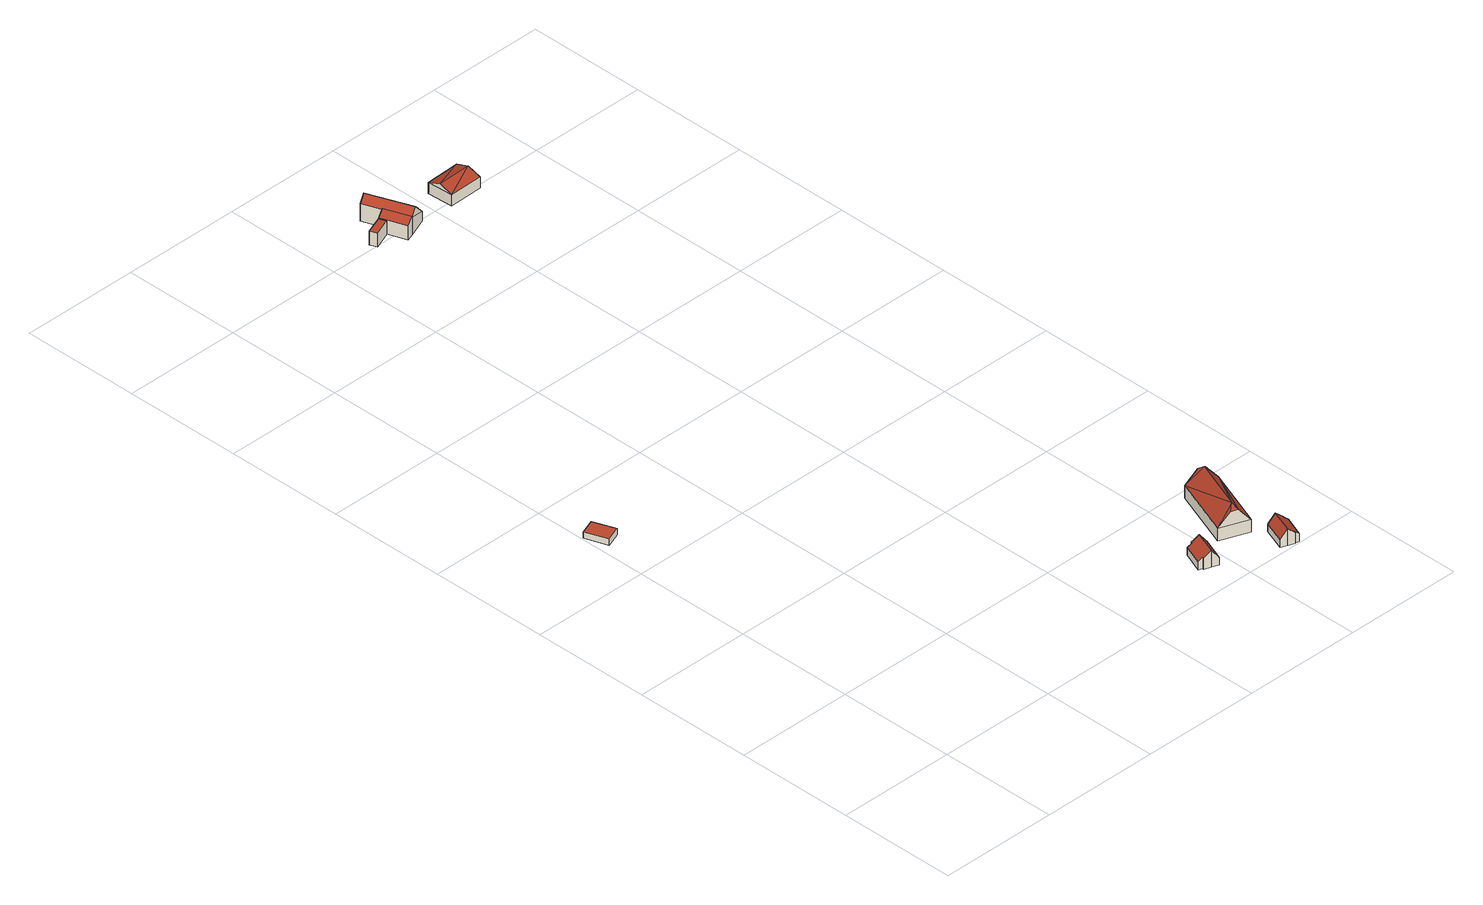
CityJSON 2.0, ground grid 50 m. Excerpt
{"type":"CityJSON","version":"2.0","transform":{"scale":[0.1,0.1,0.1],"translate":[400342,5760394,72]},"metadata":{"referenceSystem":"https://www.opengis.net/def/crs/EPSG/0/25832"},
"CityObjects":{
"building1":{"type":"Building","attributes":{"Gemeindeschluessel":"05515000","Geometrietyp2DReferenz":"3000","function":"31001_2460","roofType":"1000","measuredHeight":2.76},"geometry":[{"type":"Solid","lod":"2","boundaries":[[[[0,1,2,3]],[[4,5,1,0]],[[6,7,5,4]],[[3,2,7,6]],[[4,0,3,6]],[[1,5,7,2]]]],"semantics":{"surfaces":[{"type":"WallSurface"},{"type":"RoofSurface"},{"type":"GroundSurface"}],"values":[[0,0,0,0,1,2]]}}]},
"building2":{"type":"Building","attributes":{"Gemeindeschluessel":"05515000","Geometrietyp2DReferenz":"3000","function":"31001_1000","roofType":"3100","measuredHeight":7.21},"geometry":[{"type":"Solid","lod":"2","boundaries":[[[[8,9,10,11]],[[12,13,9,8]],[[14,15,13,12]],[[16,17,15,14]],[[18,19,17,16]],[[20,21,19,18]],[[22,23,21,20]],[[24,25,23,22]],[[26,27,25,24]],[[28,29,27,26]],[[30,31,29,28]],[[11,10,31,30]],[[24,22,20,18,16,14,12,8,26]],[[11,30,28,26,8]],[[9,13,15,17,19,21,23,25,27,29,31,10]]]],"semantics":{"surfaces":[{"type":"WallSurface"},{"type":"RoofSurface"},{"type":"GroundSurface"}],"values":[[0,0,0,0,0,0,0,0,0,0,0,0,1,1,2]]}}]},
"building3":{"type":"Building","attributes":{"name":"Haus Rüschhaus","Gemeindeschluessel":"05515000","Geometrietyp2DReferenz":"3000","function":"31001_3034","roofType":"3100","measuredHeight":7.29},"geometry":[{"type":"Solid","lod":"2","boundaries":[[[[32,33,34,35]],[[36,37,33,32]],[[38,39,37,36]],[[40,41,39,38]],[[42,43,41,40]],[[44,45,43,42]],[[46,47,45,44]],[[48,49,47,46]],[[50,51,49,48]],[[35,34,51,50]],[[44,42,40,46]],[[38,36,32,35,50,48,46,40]],[[33,37,39,41,43,45,47,49,51,34]]]],"semantics":{"surfaces":[{"type":"WallSurface"},{"type":"RoofSurface"},{"type":"GroundSurface"}],"values":[[0,0,0,0,0,0,0,0,0,0,1,1,2]]}}]},
"building4":{"type":"Building","attributes":{"name":"Haus Rüschhaus","Gemeindeschluessel":"05515000","Geometrietyp2DReferenz":"3000","function":"31001_3034","roofType":"3300","measuredHeight":12.97},"address":[{"country":"Germany","locality":"Münster","thoroughfareNumber":"81","thoroughfareName":"Am Rüschhaus"}],"geometry":[{"type":"Solid","lod":"2","boundaries":[[[[52,53,54,55]],[[56,57,53,52]],[[58,59,57,56]],[[55,54,59,58]],[[52,60,61,56]],[[58,62,63,55]],[[60,64,61]],[[62,65,63]],[[64,60,52]],[[65,64,52]],[[65,52,55]],[[55,63,65]],[[56,61,64]],[[56,64,65]],[[56,65,62]],[[62,58,56]],[[53,57,59,54]]]],"semantics":{"surfaces":[{"type":"WallSurface"},{"type":"RoofSurface"},{"type":"GroundSurface"}],"values":[[0,0,0,0,0,0,1,1,1,1,1,1,1,1,1,1,2]]}}]},
"building5":{"type":"Building","attributes":{"Gemeindeschluessel":"05515000","Geometrietyp2DReferenz":"3000","function":"51009_1610","roofType":"1000","measuredHeight":6},"geometry":[{"type":"Solid","lod":"2","boundaries":[[[[66,67,68,69]],[[70,71,67,66]],[[72,73,71,70]],[[69,68,73,72]],[[70,66,69,72]],[[67,71,73,68]]]],"semantics":{"surfaces":[{"type":"WallSurface"},{"type":"RoofSurface"},{"type":"GroundSurface"}],"values":[[0,0,0,0,1,2]]}}]},
"building6":{"type":"Building","attributes":{"Gemeindeschluessel":"05515000","Geometrietyp2DReferenz":"3000","function":"31001_1000"},"address":[{"country":"Germany","locality":"Münster","thoroughfareNumber":"43","thoroughfareName":"Am Rüschhaus"}],"children":["building6-1","building6-2"]},
"building6-1":{"type":"BuildingPart","attributes":{"roofType":"2100","measuredHeight":7.99},"parents":["building6"],"geometry":[{"type":"Solid","lod":"2","boundaries":[[[[74,75,76,77,78]],[[79,80,75,74]],[[81,82,80,79]],[[83,84,85,82,81]],[[81,79,74,78,83]],[[75,80,82,85,76]],[[84,83,78,77]],[[85,84,77,76]]]],"semantics":{"surfaces":[{"type":"WallSurface"},{"type":"RoofSurface"},{"type":"GroundSurface"},{"type":"ClosureSurface"}],"values":[[0,0,0,0,1,2,0,3]]}}]},
"building6-2":{"type":"BuildingPart","attributes":{"roofType":"3100","measuredHeight":10.26},"parents":["building6"],"geometry":[{"type":"Solid","lod":"2","boundaries":[[[[86,87,88,89]],[[77,76,87,86]],[[89,88,90,91]],[[86,92,77]],[[91,93,89]],[[89,93,92,86]],[[84,77,92,93,91]],[[87,76,85,90,88]],[[85,84,91,90]],[[76,77,84,85]]]],"semantics":{"surfaces":[{"type":"WallSurface"},{"type":"RoofSurface"},{"type":"GroundSurface"},{"type":"ClosureSurface"}],"values":[[0,0,0,0,0,1,1,2,0,3]]}}]},
"building7":{"type":"Building","attributes":{"Gemeindeschluessel":"05515000","Geometrietyp2DReferenz":"3000","function":"31001_2700","roofType":"3100","measuredHeight":6.77},"geometry":[{"type":"Solid","lod":"2","boundaries":[[[[94,95,96,97]],[[98,99,95,94]],[[100,101,99,98]],[[97,96,101,100]],[[94,102,98]],[[100,103,97]],[[103,102,94]],[[94,97,103]],[[100,98,102]],[[102,103,100]],[[95,99,101,96]]]],"semantics":{"surfaces":[{"type":"WallSurface"},{"type":"RoofSurface"},{"type":"GroundSurface"}],"values":[[0,0,0,0,0,0,1,1,1,1,2]]}}]}
},
"vertices":[
[42,1696,38],[42,1696,10],[105,1719,10],[105,1719,38],[8,1789,38],[8,1789,10],[70,1812,38],[70,1812,10],
[1426,117,83],[1426,117,11],[1453,107,11],[1453,107,45],[1397,128,59],[1397,128,11],[1399,133,59],[1399,133,11],[1382,139,45],[1382,139,11],[1416,227,45],[1416,227,11],[1433,220,59],[1433,220,11],[1434,224,59],[1434,224,11],[1444,221,67],[1444,221,11],[1463,214,83],[1463,214,11],[1483,206,53],[1483,206,11],[1489,204,45],[1489,204,11],
[1745,4,47],[1745,4,13],[1778,92,13],[1778,92,47],[1729,10,61],[1729,10,13],[1728,6,61],[1728,6,13],[1699,16,86],[1699,16,13],[1673,26,47],[1673,26,13],[1709,122,47],[1709,122,13],[1735,112,86],[1735,112,13],[1764,102,61],[1764,102,13],[1762,98,61],[1762,98,13],
[1645,466,67],[1645,466,13],[1547,207,13],[1547,207,67],[1765,421,67],[1765,421,13],[1668,162,67],[1668,162,13],[1691,449,125],[1719,438,125],[1621,179,125],[1593,190,125],[1698,424,143],[1616,208,143],
[763,3541,82],[763,3541,22],[688,3513,22],[688,3513,82],[774,3512,82],[774,3512,22],[700,3483,82],[700,3483,22],
[803,3435,85],[803,3435,24],[833,3446,24],[833,3446,99],[833,3446,104],[774,3512,85],[774,3512,24],[763,3541,85],[763,3541,24],[794,3553,104],[794,3553,100],[794,3553,24],
[915,3478,66],[915,3478,24],[844,3662,24],[844,3662,67],[764,3631,24],[764,3631,100],[861,3457,126],[791,3641,126],
[1189,3580,74],[1189,3580,26],[1043,3574,26],[1043,3574,74],[1193,3469,74],[1193,3469,26],[1048,3464,74],[1048,3464,26],[1191,3525,94],[1046,3519,94]
]}
